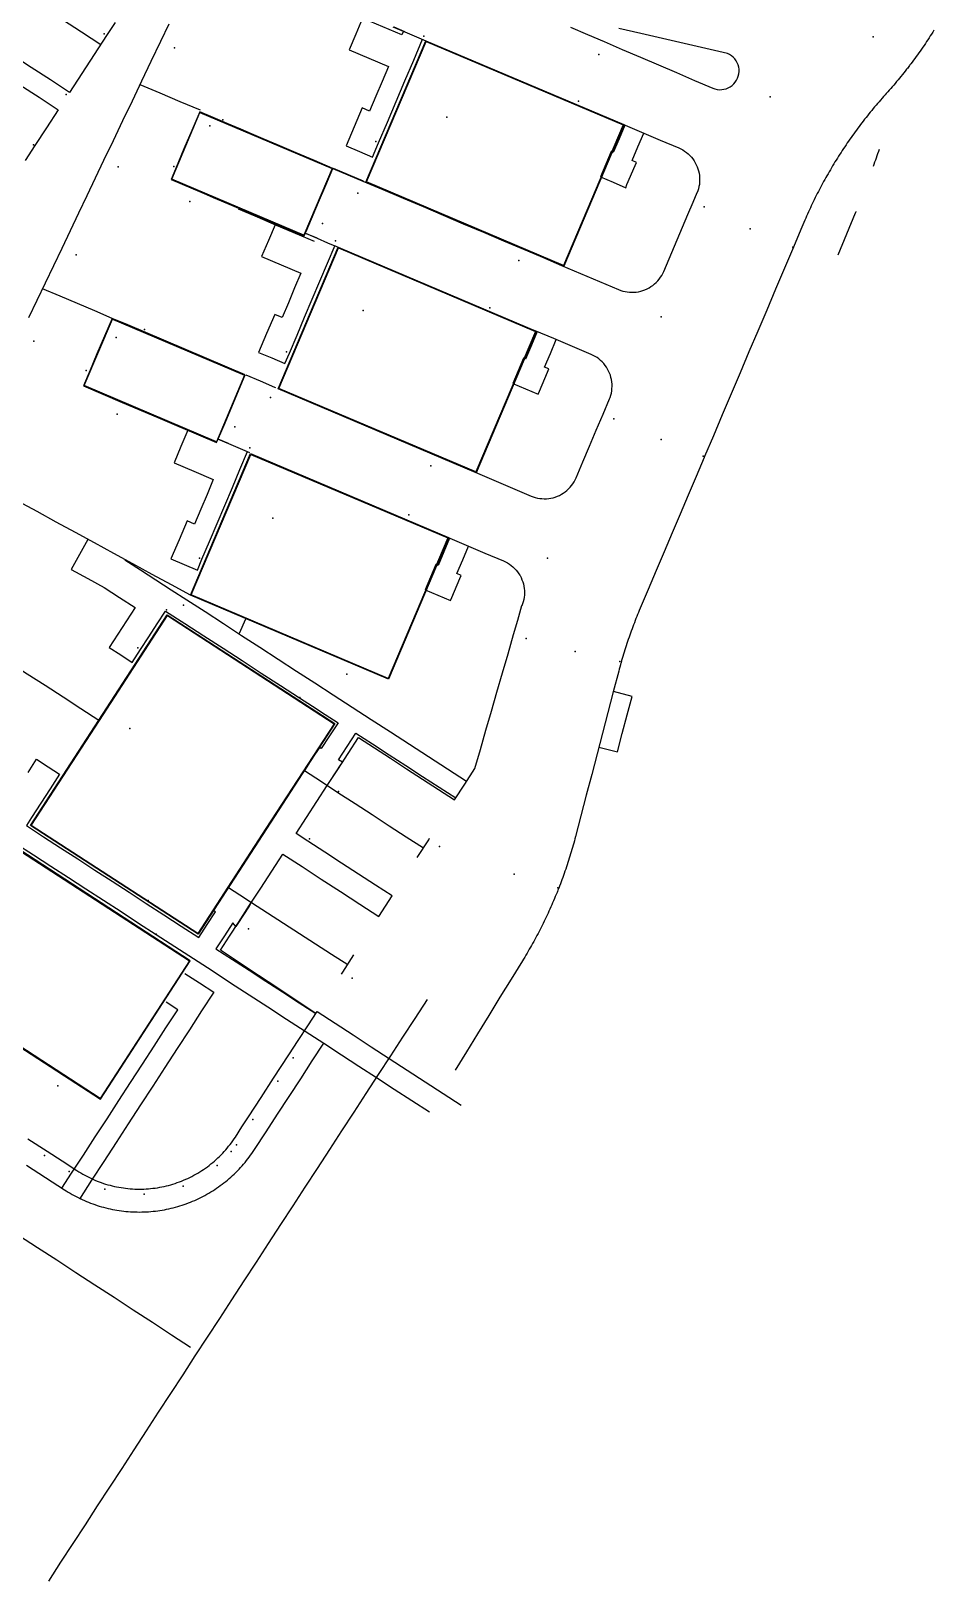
# Model space of a CAD drawing. Extents: x 0 to 368707, y -1 to 358204.
# Drawn here: x 368388.7 to 368428.1, y 357656.1 to 357723.8 of the extents above; entities that cross this region are included whole.
import ezdxf

# ---------------------------------------------------------------- set-up
doc = ezdxf.new("R2010")
doc.units = 0
doc.header["$MEASUREMENT"] = 0
for name, color, linetype in [('3D_LINES', 3, 'Continuous'), ('3D_Points', 1, 'Continuous'), ('PLOTS EXTERNAL LEVEL', 6, 'Continuous'), ('PLOTS FFL', 5, 'Continuous')]:
    doc.layers.add(name, color=color, linetype=linetype)

msp = doc.modelspace()

# ---------------------------------------------------------------- linework, layer by layer
at = {"layer": '3D_LINES'}
for points in [[(368387.55, 357725.962, 53.514), (368388.388, 357725.416, 53.561), (368389.226, 357724.87, 53.614), (368390.064, 357724.324, 53.621), (368390.902, 357723.779, 53.691), (368391.74, 357723.233, 53.735)], [(368404.955, 357723.812, 54.18), (368404.886, 357723.648, 54.186), (368404.057, 357724, 54.114), (368403.229, 357724.351, 54.048), (368402.4, 357724.703, 54.043), (368401.572, 357725.054, 54.053)], [(368392.365, 357724.193, 53.977), (368391.995, 357723.626, 53.956), (368391.455, 357722.797, 53.745), (368390.915, 357721.967, 53.706), (368390.375, 357721.138, 53.65), (368389.537, 357721.684, 53.652), (368388.699, 357722.23, 53.59), (368387.861, 357722.775, 53.584)], [(368403.171, 357724.376, 54.046), (368402.878, 357723.685, 54.168), (368402.585, 357722.995, 54.17), (368403.442, 357722.631, 54.194), (368404.3, 357722.267, 54.191), (368404.025, 357721.62, 54.286), (368403.751, 357720.973, 54.306), (368403.476, 357720.325, 54.309), (368403.154, 357720.462, 54.304), (368402.803, 357719.634, 54.304), (368402.451, 357718.805, 54.344), (368403.027, 357718.561, 54.323), (368403.602, 357718.317, 54.315), (368403.866, 357718.94, 54.307), (368404.25, 357719.844, 54.23), (368404.633, 357720.748, 54.226), (368405.017, 357721.652, 54.19), (368405.4, 357722.556, 54.183), (368405.784, 357723.46, 54.198)], [(368388.603, 357711.309, 54.397), (368388.965, 357712.069, 54.402), (368389.328, 357712.828, 54.4), (368389.69, 357713.588, 54.403), (368390.052, 357714.348, 54.224), (368390.418, 357715.114, 54.399), (368390.783, 357715.881, 54.373), (368391.149, 357716.647, 54.38), (368391.514, 357717.414, 54.214), (368391.879, 357718.18, 54.122), (368392.292, 357719.046, 54.088), (368392.705, 357719.912, 54.098), (368393.118, 357720.777, 54.079), (368393.531, 357721.643, 54.047), (368393.944, 357722.509, 54.07), (368394.356, 357723.375, 54.077), (368394.72, 357724.136, 54.191)], [(368404.495, 357724.007, 54.158), (368405.006, 357723.79, 54.181), (368404.546, 357723.985, 54.157)], [(368405.006, 357723.79, 54.18), (368405.926, 357723.4, 54.196)], [(368428.113, 357723.857, 54.263), (368428.06, 357723.773, 54.263), (368428.007, 357723.689, 54.263), (368427.953, 357723.606, 54.265), (368427.899, 357723.523, 54.264), (368427.845, 357723.44, 54.271), (368427.79, 357723.357, 54.271), (368427.735, 357723.275, 54.272), (368427.679, 357723.193, 54.272), (368427.623, 357723.111, 54.273), (368427.567, 357723.03, 54.273), (368427.51, 357722.948, 54.273), (368427.452, 357722.868, 54.273), (368427.395, 357722.787, 54.276), (368427.337, 357722.707, 54.28), (368427.278, 357722.626, 54.28), (368427.219, 357722.547, 54.29), (368427.16, 357722.467, 54.29), (368427.1, 357722.388, 54.295), (368427.065, 357722.341, 54.295), (368427.04, 357722.309, 54.295), (368426.98, 357722.23, 54.295), (368426.919, 357722.152, 54.295), (368426.858, 357722.074, 54.294), (368426.796, 357721.996, 54.29), (368426.734, 357721.919, 54.287), (368426.672, 357721.842, 54.287), (368426.609, 357721.765, 54.287), (368426.546, 357721.689, 54.285), (368426.482, 357721.613, 54.279), (368426.419, 357721.537, 54.278), (368426.354, 357721.461, 54.268), (368426.29, 357721.386, 54.267), (368426.225, 357721.311, 54.265), (368426.159, 357721.237, 54.265), (368426.094, 357721.162, 54.262), (368426.027, 357721.089, 54.26), (368425.975, 357721.03, 54.262), (368425.909, 357720.957, 54.262), (368425.844, 357720.883, 54.262), (368425.778, 357720.808, 54.264), (368425.714, 357720.734, 54.261), (368425.649, 357720.659, 54.259), (368425.585, 357720.583, 54.259), (368425.521, 357720.508, 54.258), (368425.458, 357720.432, 54.257), (368425.395, 357720.356, 54.259), (368425.333, 357720.279, 54.261), (368425.27, 357720.202, 54.26), (368425.209, 357720.125, 54.275), (368425.147, 357720.048, 54.275), (368425.086, 357719.97, 54.274), (368425.025, 357719.892, 54.275), (368424.965, 357719.814, 54.274), (368424.905, 357719.735, 54.264), (368424.846, 357719.656, 54.264), (368424.787, 357719.577, 54.266), (368424.728, 357719.497, 54.25), (368424.67, 357719.417, 54.265), (368424.612, 357719.337, 54.266), (368424.554, 357719.257, 54.265), (368424.497, 357719.176, 54.264), (368424.44, 357719.095, 54.392), (368424.384, 357719.014, 54.392), (368424.328, 357718.933, 54.391), (368424.273, 357718.851, 54.392), (368424.217, 357718.769, 54.392), (368424.163, 357718.686, 54.395), (368424.108, 357718.604, 54.395), (368424.054, 357718.521, 54.448), (368424.001, 357718.438, 54.454), (368423.948, 357718.354, 54.457), (368423.895, 357718.271, 54.46), (368423.843, 357718.187, 54.458), (368423.791, 357718.103, 54.46), (368423.74, 357718.018, 54.454), (368423.689, 357717.934, 54.439), (368423.638, 357717.849, 54.439), (368423.588, 357717.763, 54.442), (368423.538, 357717.678, 54.447), (368423.489, 357717.592, 54.447), (368423.44, 357717.506, 54.446), (368423.392, 357717.42, 54.446), (368423.344, 357717.334, 54.446), (368423.296, 357717.247, 54.446), (368423.249, 357717.16, 54.446), (368423.202, 357717.073, 54.445), (368423.156, 357716.986, 54.444), (368423.11, 357716.898, 54.443), (368423.064, 357716.811, 54.44), (368423.019, 357716.723, 54.44), (368422.975, 357716.634, 54.439), (368422.931, 357716.546, 54.44), (368422.887, 357716.457, 54.435), (368422.844, 357716.368, 54.434), (368422.801, 357716.279, 54.431), (368422.758, 357716.19, 54.431), (368422.716, 357716.1, 54.432), (368422.675, 357716.011, 54.433), (368422.634, 357715.921, 54.434), (368422.593, 357715.831, 54.434), (368422.553, 357715.74, 54.443), (368422.513, 357715.65, 54.443), (368422.474, 357715.559, 54.447), (368422.435, 357715.468, 54.448), (368422.304, 357715.16, 54.446), (368421.975, 357714.383, 54.463), (368421.974, 357714.38, 54.463), (368421.586, 357713.466, 54.454), (368421.198, 357712.551, 54.434), (368420.81, 357711.637, 54.455), (368420.422, 357710.723, 54.491), (368420.035, 357709.809, 54.6), (368419.647, 357708.895, 54.572), (368419.259, 357707.98, 54.563), (368418.871, 357707.066, 54.558), (368418.483, 357706.152, 54.569), (368418.095, 357705.238, 54.572), (368418.078, 357705.196, 54.572), (368417.729, 357704.373, 54.548), (368417.38, 357703.551, 54.54), (368417.031, 357702.729, 54.543), (368416.682, 357701.906, 54.559), (368416.334, 357701.084, 54.555), (368415.985, 357700.262, 54.494), (368415.636, 357699.439, 54.484), (368415.287, 357698.617, 54.462), (368415.249, 357698.528, 54.46), (368415.212, 357698.438, 54.461), (368415.175, 357698.348, 54.459), (368415.139, 357698.259, 54.461), (368415.103, 357698.168, 54.463), (368415.068, 357698.078, 54.461), (368415.033, 357697.988, 54.463), (368414.998, 357697.897, 54.464), (368414.964, 357697.806, 54.464), (368414.93, 357697.715, 54.462), (368414.897, 357697.624, 54.462), (368414.864, 357697.533, 54.462), (368414.832, 357697.442, 54.459), (368414.8, 357697.35, 54.457), (368414.768, 357697.258, 54.457), (368414.737, 357697.166, 54.458), (368414.706, 357697.074, 54.456), (368414.676, 357696.982, 54.453), (368414.646, 357696.89, 54.455), (368414.617, 357696.797, 54.456), (368414.588, 357696.705, 54.459), (368414.56, 357696.612, 54.459), (368414.532, 357696.519, 54.456), (368414.505, 357696.426, 54.46), (368414.478, 357696.333, 54.461), (368414.451, 357696.239, 54.463), (368414.434, 357696.177, 54.463), (368414.425, 357696.146, 54.463), (368414.399, 357696.053, 54.459), (368414.374, 357695.959, 54.458), (368414.349, 357695.865, 54.459), (368414.113, 357694.963, 54.451), (368413.878, 357694.061, 54.454), (368413.642, 357693.159, 54.459), (368413.406, 357692.257, 54.463), (368413.17, 357691.356, 54.331), (368412.935, 357690.454, 54.2), (368412.699, 357689.552, 54.193), (368412.463, 357688.65, 54.189), (368412.438, 357688.554, 54.19), (368412.412, 357688.459, 54.189), (368412.386, 357688.364, 54.189), (368412.359, 357688.269, 54.19), (368412.332, 357688.174, 54.186), (368412.305, 357688.079, 54.186), (368412.277, 357687.984, 54.186), (368412.248, 357687.89, 54.187), (368412.219, 357687.795, 54.19), (368412.19, 357687.701, 54.19), (368412.16, 357687.607, 54.19), (368412.13, 357687.513, 54.206), (368412.099, 357687.419, 54.19), (368412.067, 357687.325, 54.19), (368412.036, 357687.232, 54.188), (368412.003, 357687.138, 54.183), (368411.971, 357687.045, 54.183), (368411.938, 357686.952, 54.182), (368411.904, 357686.859, 54.18), (368411.87, 357686.767, 54.18), (368411.836, 357686.674, 54.181), (368411.801, 357686.582, 54.177), (368411.765, 357686.489, 54.178), (368411.729, 357686.397, 54.178), (368411.693, 357686.306, 54.178), (368411.67, 357686.247, 54.177), (368411.656, 357686.214, 54.177), (368411.619, 357686.122, 54.179), (368411.581, 357686.031, 54.179), (368411.543, 357685.94, 54.179), (368411.505, 357685.849, 54.178), (368411.465, 357685.758, 54.18), (368411.426, 357685.668, 54.18), (368411.386, 357685.578, 54.18), (368411.346, 357685.487, 54.18), (368411.305, 357685.397, 54.18), (368411.264, 357685.308, 54.18), (368411.222, 357685.218, 54.18), (368411.18, 357685.129, 54.18), (368411.137, 357685.04, 54.18), (368411.094, 357684.951, 54.18), (368411.051, 357684.862, 54.18), (368411.007, 357684.774, 54.178), (368410.962, 357684.685, 54.178), (368410.918, 357684.597, 54.178), (368410.872, 357684.51, 54.179), (368410.827, 357684.422, 54.181), (368410.781, 357684.335, 54.182), (368410.734, 357684.248, 54.182), (368410.687, 357684.161, 54.182), (368410.64, 357684.074, 54.184), (368410.592, 357683.988, 54.184), (368410.544, 357683.901, 54.185), (368410.495, 357683.815, 54.185), (368410.446, 357683.73, 54.185), (368410.397, 357683.644, 54.185), (368410.347, 357683.559, 54.185), (368410.297, 357683.474, 54.185), (368410.246, 357683.389, 54.185), (368410.195, 357683.305, 54.186), (368410.143, 357683.221, 54.186), (368409.654, 357682.427, 54.189), (368409.165, 357681.632, 54.189), (368408.676, 357680.838, 54.189), (368408.187, 357680.044, 54.189), (368407.698, 357679.25, 54.189), (368407.209, 357678.456, 54.189)], [(368412.245, 357723.988, 54.165), (368412.981, 357723.672, 54.147), (368413.717, 357723.357, 54.14), (368414.507, 357723.019, 54.133), (368415.296, 357722.68, 54.117), (368416.086, 357722.342, 54.125), (368416.875, 357722.004, 54.144), (368417.665, 357721.666, 54.414), (368418.454, 357721.327, 54.424), (368418.548, 357721.294, 54.418), (368418.645, 357721.272, 54.418), (368418.744, 357721.261, 54.481), (368418.844, 357721.263, 54.496), (368418.942, 357721.277, 54.5), (368419.038, 357721.303, 54.499), (368419.131, 357721.34, 54.5), (368419.218, 357721.387, 54.504), (368419.299, 357721.445, 54.501), (368419.372, 357721.513, 54.5), (368419.437, 357721.588, 54.491), (368419.492, 357721.671, 54.491), (368419.495, 357721.678, 54.491), (368419.536, 357721.76, 54.49), (368419.57, 357721.854, 54.49), (368419.592, 357721.951, 54.488), (368419.602, 357722.05, 54.47), (368419.601, 357722.15, 54.483), (368419.587, 357722.248, 54.483), (368419.561, 357722.344, 54.482), (368419.524, 357722.437, 54.482), (368419.476, 357722.524, 54.481), (368419.418, 357722.605, 54.48), (368419.351, 357722.678, 54.48), (368419.275, 357722.743, 54.479), (368419.192, 357722.798, 54.419), (368419.103, 357722.843, 54.42), (368418.155, 357723.061, 54.411), (368417.206, 357723.28, 54.109), (368416.258, 357723.499, 54.105), (368415.309, 357723.718, 54.116), (368414.361, 357723.936, 54.118)], [(368396.086, 357720.361, 54.193), (368395.208, 357720.734, 54.187), (368394.33, 357721.106, 54.099), (368393.452, 357721.478, 54.035)], [(368388.208, 357721.475, 53.61), (368389.046, 357720.93, 53.637), (368389.884, 357720.384, 53.708), (368389.374, 357719.601, 53.741), (368388.864, 357718.818, 53.685), (368388.437, 357718.162, 53.696)], [(368401.873, 357717.825, 54.267), (368401.067, 357718.167, 54.338), (368400.262, 357718.508, 54.343), (368399.457, 357718.85, 54.21), (368398.652, 357719.191, 54.187), (368397.847, 357719.533, 54.182), (368397.041, 357719.875, 54.189), (368396.549, 357720.083, 54.21), (368396.057, 357720.292, 54.193), (368395.713, 357719.482, 54.324), (368395.369, 357718.671, 54.34), (368395.025, 357717.861, 54.357), (368394.805, 357717.342, 54.498), (368395.33, 357717.119, 54.503), (368395.855, 357716.896, 54.502), (368396.649, 357716.559, 54.506), (368397.444, 357716.222, 54.513), (368398.238, 357715.885, 54.523), (368399.032, 357715.549, 54.521), (368399.827, 357715.212, 54.533), (368400.621, 357714.875, 54.502)], [(368414.617, 357719.713, 54.136), (368414.363, 357719.114, 54.254), (368414.109, 357718.516, 54.251), (368414.017, 357718.555, 54.252), (368413.782, 357718.002, 54.43), (368413.548, 357717.45, 54.431), (368414.1, 357717.216, 54.462), (368414.653, 357716.981, 54.532), (368414.711, 357717.119, 54.527), (368415.063, 357717.948, 54.47), (368415.121, 357718.086, 54.473), (368414.937, 357718.164, 54.464), (368415.191, 357718.763, 54.476), (368415.445, 357719.362, 54.266)], [(368414.525, 357719.752, 54.132), (368415.34, 357719.407, 54.265), (368416.154, 357719.061, 54.476), (368416.969, 357718.715, 54.56), (368417.058, 357718.674, 54.559), (368417.144, 357718.627, 54.548), (368417.227, 357718.574, 54.552), (368417.307, 357718.517, 54.555), (368417.382, 357718.454, 54.556), (368417.453, 357718.386, 54.556), (368417.52, 357718.314, 54.561), (368417.581, 357718.237, 54.561), (368417.638, 357718.157, 54.561), (368417.689, 357718.073, 54.561), (368417.734, 357717.986, 54.559), (368417.774, 357717.897, 54.559), (368417.808, 357717.804, 54.559), (368417.836, 357717.71, 54.559), (368417.857, 357717.615, 54.563), (368417.872, 357717.518, 54.563), (368417.881, 357717.42, 54.562), (368417.883, 357717.322, 54.563), (368417.879, 357717.224, 54.564), (368417.869, 357717.126, 54.565), (368417.852, 357717.029, 54.565), (368417.829, 357716.934, 54.564), (368417.8, 357716.84, 54.569), (368417.764, 357716.749, 54.572)], [(368425.468, 357717.92, 54.263), (368425.502, 357718.013, 54.262), (368425.535, 357718.105, 54.262), (368425.568, 357718.198, 54.266), (368425.6, 357718.291, 54.268), (368425.633, 357718.384, 54.269), (368425.666, 357718.476, 54.269), (368425.698, 357718.569, 54.272), (368425.73, 357718.662, 54.272)], [(368400.701, 357715.063, 54.536), (368400.936, 357715.617, 54.516), (368401.248, 357716.353, 54.513), (368401.56, 357717.089, 54.341), (368401.873, 357717.825, 54.266), (368402.528, 357717.547, 54.352), (368403.183, 357717.269, 54.347), (368404.059, 357716.897, 54.315), (368404.936, 357716.526, 54.235), (368405.813, 357716.154, 54.23), (368406.689, 357715.782, 54.231), (368407.566, 357715.41, 54.332), (368408.442, 357715.038, 54.398), (368409.319, 357714.666, 54.41), (368410.196, 357714.294, 54.408), (368411.026, 357713.942, 54.398), (368411.856, 357713.59, 54.383), (368412.686, 357713.238, 54.588), (368413.517, 357712.886, 54.608), (368414.347, 357712.534, 54.618), (368414.439, 357712.498, 54.618), (368414.532, 357712.469, 54.622), (368414.628, 357712.446, 54.624), (368414.724, 357712.429, 54.629), (368414.822, 357712.418, 54.624), (368414.92, 357712.414, 54.632), (368415.018, 357712.417, 54.636), (368415.116, 357712.426, 54.637), (368415.213, 357712.441, 54.645), (368415.309, 357712.462, 54.645), (368415.403, 357712.49, 54.646), (368415.495, 357712.524, 54.646), (368415.585, 357712.564, 54.646), (368415.672, 357712.609, 54.645), (368415.755, 357712.66, 54.645), (368415.836, 357712.717, 54.646), (368415.912, 357712.778, 54.646), (368415.984, 357712.845, 54.645), (368416.052, 357712.916, 54.645), (368416.115, 357712.991, 54.646), (368416.173, 357713.07, 54.644), (368416.225, 357713.153, 54.636), (368416.272, 357713.24, 54.634), (368416.314, 357713.329, 54.632), (368416.665, 357714.157, 54.579), (368417.017, 357714.986, 54.547), (368417.368, 357715.815, 54.557), (368417.594, 357716.347, 54.576), (368417.775, 357716.774, 54.571)], [(368403.207, 357717.259, 54.349), (368402.555, 357717.536, 54.352), (368401.903, 357717.812, 54.265)], [(368401.062, 357714.633, 54.522), (368400.233, 357714.985, 54.543), (368399.405, 357715.336, 54.523), (368398.576, 357715.688, 54.511), (368397.748, 357716.039, 54.515)], [(368424.705, 357715.942, 54.442), (368424.697, 357715.923, 54.441), (368424.69, 357715.904, 54.441), (368424.682, 357715.885, 54.441), (368424.674, 357715.866, 54.441), (368424.297, 357714.952, 54.441), (368423.92, 357714.038, 54.442)], [(368399.347, 357715.361, 54.518), (368399.054, 357714.67, 54.528), (368398.761, 357713.98, 54.514), (368399.618, 357713.616, 54.529), (368400.476, 357713.252, 54.465), (368400.201, 357712.605, 54.462), (368399.927, 357711.958, 54.471), (368399.652, 357711.31, 54.514), (368399.33, 357711.447, 54.508), (368398.979, 357710.619, 54.524), (368398.627, 357709.79, 54.52), (368399.202, 357709.546, 54.517), (368399.778, 357709.302, 54.5), (368399.972, 357709.76, 54.507), (368400.305, 357710.545, 54.507), (368400.638, 357711.33, 54.483), (368400.971, 357712.115, 54.469), (368401.304, 357712.9, 54.453), (368401.637, 357713.685, 54.449), (368401.97, 357714.471, 54.438)], [(368400.671, 357714.992, 54.534), (368401.182, 357714.775, 54.516), (368400.721, 357714.97, 54.527)], [(368401.182, 357714.775, 54.515), (368401.642, 357714.58, 54.44), (368402.102, 357714.385, 54.431)], [(368392.233, 357711.277, 54.497), (368391.475, 357711.599, 54.389), (368390.717, 357711.92, 54.401), (368389.959, 357712.242, 54.399), (368389.201, 357712.563, 54.399)], [(368398.048, 357708.81, 54.505), (368397.159, 357709.187, 54.502), (368396.27, 357709.565, 54.527), (368395.381, 357709.942, 54.513), (368394.492, 357710.319, 54.505), (368393.603, 357710.696, 54.493), (368392.918, 357710.987, 54.501), (368392.233, 357711.277, 54.497), (368391.902, 357710.499, 54.395), (368391.572, 357709.721, 54.495), (368391.242, 357708.943, 54.495), (368390.981, 357708.327, 54.497), (368391.83, 357707.967, 54.482), (368392.679, 357707.606, 54.504), (368393.503, 357707.257, 54.51), (368394.326, 357706.908, 54.524), (368395.15, 357706.558, 54.528), (368395.973, 357706.209, 54.544), (368396.797, 357705.86, 54.545)], [(368408.078, 357704.556, 54.488), (368408.893, 357704.21, 54.537), (368409.708, 357703.864, 54.579), (368410.523, 357703.519, 54.586), (368410.614, 357703.483, 54.585), (368410.708, 357703.454, 54.587), (368410.803, 357703.431, 54.587), (368410.9, 357703.414, 54.586), (368410.998, 357703.404, 54.582), (368411.096, 357703.4, 54.584), (368411.194, 357703.402, 54.589), (368411.292, 357703.411, 54.589), (368411.389, 357703.426, 54.589), (368411.485, 357703.447, 54.587), (368411.579, 357703.475, 54.592), (368411.671, 357703.509, 54.595), (368411.761, 357703.549, 54.596), (368411.848, 357703.594, 54.596), (368411.931, 357703.645, 54.595), (368412.012, 357703.702, 54.595), (368412.088, 357703.763, 54.595), (368412.16, 357703.83, 54.596), (368412.228, 357703.901, 54.595), (368412.291, 357703.976, 54.596), (368412.349, 357704.056, 54.613), (368412.401, 357704.138, 54.613), (368412.448, 357704.225, 54.614), (368412.489, 357704.314, 54.615), (368412.784, 357705.007, 54.616), (368413.078, 357705.701, 54.607), (368413.372, 357706.395, 54.641), (368413.667, 357707.089, 54.656), (368413.951, 357707.759, 54.646), (368413.976, 357707.825, 54.645), (368414.005, 357707.919, 54.644), (368414.028, 357708.014, 54.644), (368414.045, 357708.111, 54.644), (368414.055, 357708.209, 54.64), (368414.059, 357708.307, 54.639), (368414.057, 357708.405, 54.638), (368414.048, 357708.503, 54.637), (368414.033, 357708.6, 54.636), (368414.011, 357708.695, 54.636), (368413.984, 357708.79, 54.634), (368413.95, 357708.882, 54.631), (368413.91, 357708.971, 54.632), (368413.865, 357709.058, 54.632), (368413.814, 357709.142, 54.632), (368413.757, 357709.222, 54.632), (368413.695, 357709.299, 54.631), (368413.629, 357709.371, 54.622), (368413.558, 357709.439, 54.621), (368413.483, 357709.502, 54.622), (368413.403, 357709.56, 54.622), (368413.32, 357709.612, 54.618), (368413.234, 357709.659, 54.618), (368413.145, 357709.7, 54.622), (368412.33, 357710.046, 54.624), (368411.515, 357710.392, 54.614), (368410.701, 357710.737, 54.474)], [(368410.793, 357710.698, 54.478), (368410.539, 357710.099, 54.565), (368410.285, 357709.501, 54.576), (368410.193, 357709.54, 54.561), (368409.958, 357708.987, 54.582), (368409.724, 357708.435, 54.55), (368410.276, 357708.201, 54.61), (368410.829, 357707.966, 54.614), (368410.887, 357708.104, 54.615), (368411.239, 357708.933, 54.625), (368411.297, 357709.071, 54.625), (368411.113, 357709.149, 54.62), (368411.367, 357709.748, 54.617), (368411.621, 357710.347, 54.623)], [(368396.877, 357706.048, 54.548), (368397.162, 357706.72, 54.547), (368397.457, 357707.417, 54.544), (368397.753, 357708.113, 54.519), (368398.048, 357708.81, 54.504)], [(368399.383, 357708.244, 54.509), (368399.336, 357708.264, 54.509), (368398.708, 357708.531, 54.525), (368398.079, 357708.797, 54.507)], [(368395.542, 357706.392, 54.531), (368395.239, 357705.679, 54.543), (368394.937, 357704.965, 54.536), (368395.794, 357704.601, 54.545), (368396.652, 357704.237, 54.488), (368396.377, 357703.59, 54.461), (368396.103, 357702.943, 54.435), (368395.828, 357702.295, 54.449), (368395.506, 357702.432, 54.458), (368395.154, 357701.604, 54.451), (368394.803, 357700.775, 54.453), (368395.378, 357700.531, 54.45), (368395.954, 357700.287, 54.448), (368396.153, 357700.756, 54.435), (368396.485, 357701.54, 54.444), (368396.817, 357702.323, 54.427), (368397.15, 357703.106, 54.448), (368397.482, 357703.889, 54.477), (368397.814, 357704.672, 54.472), (368398.146, 357705.456, 54.458)], [(368397.318, 357705.807, 54.544), (368396.857, 357706.002, 54.548), (368397.318, 357705.807, 54.544)], [(368397.318, 357705.807, 54.544), (368398.238, 357705.417, 54.453)], [(368395.656, 357699.188, 54.421), (368394.819, 357699.644, 54.444), (368393.982, 357700.1, 54.407), (368393.145, 357700.557, 54.423), (368392.308, 357701.013, 54.43), (368391.471, 357701.469, 54.435), (368390.634, 357701.925, 54.448), (368389.798, 357702.381, 54.5), (368388.961, 357702.838, 54.481), (368388.124, 357703.294, 54.492), (368387.287, 357703.75, 54.496), (368386.547, 357704.153, 54.494), (368385.807, 357704.557, 54.513), (368385.067, 357704.96, 54.406)], [(368391.168, 357701.628, 54.432), (368390.808, 357700.97, 54.425), (368390.449, 357700.311, 54.408), (368391.167, 357699.919, 54.413), (368391.886, 357699.526, 54.403), (368392.562, 357699.088, 54.385), (368393.237, 357698.649, 54.36), (368392.861, 357698.069, 54.355), (368392.485, 357697.49, 54.36), (368392.109, 357696.91, 54.356), (368392.612, 357696.584, 54.354), (368393.116, 357696.257, 54.355), (368393.477, 357696.813, 54.358), (368393.841, 357697.375, 54.361), (368394.206, 357697.937, 54.359), (368394.571, 357698.499, 54.353), (368395.406, 357697.957, 54.43), (368396.24, 357697.415, 54.422), (368397.075, 357696.873, 54.448), (368397.91, 357696.332, 54.414), (368398.745, 357695.79, 54.345), (368399.58, 357695.248, 54.349), (368400.414, 357694.706, 54.337), (368400.975, 357694.342, 54.354), (368401.535, 357693.979, 54.36), (368402.095, 357693.615, 54.385), (368401.73, 357693.053, 54.403), (368401.365, 357692.491, 54.439), (368401.281, 357692.546, 54.423), (368400.955, 357692.042, 54.46), (368400.628, 357691.539, 54.464), (368401.131, 357691.213, 54.468), (368401.635, 357690.886, 54.502), (368402.094, 357690.576, 54.508), (368402.84, 357690.091, 54.506), (368403.586, 357689.607, 54.508), (368404.332, 357689.123, 54.301), (368405.077, 357688.639, 54.294), (368405.823, 357688.155, 54.242)], [(368406.969, 357701.683, 54.468), (368406.715, 357701.084, 54.473), (368406.461, 357700.486, 54.52), (368406.368, 357700.525, 54.518), (368406.134, 357699.972, 54.512), (368405.9, 357699.42, 54.49), (368406.452, 357699.186, 54.574), (368407.005, 357698.951, 54.578), (368407.063, 357699.089, 54.579), (368407.415, 357699.918, 54.58), (368407.473, 357700.056, 54.598), (368407.289, 357700.134, 54.593), (368407.543, 357700.733, 54.592), (368407.797, 357701.332, 54.587)], [(368406.877, 357701.722, 54.454), (368407.691, 357701.377, 54.586), (368408.506, 357701.031, 54.591), (368409.321, 357700.685, 54.587), (368409.41, 357700.644, 54.594), (368409.496, 357700.597, 54.594), (368409.579, 357700.545, 54.595), (368409.658, 357700.487, 54.593), (368409.734, 357700.424, 54.593), (368409.805, 357700.356, 54.602), (368409.871, 357700.284, 54.602), (368409.933, 357700.208, 54.602), (368409.989, 357700.127, 54.602), (368410.026, 357700.067, 54.603), (368410.041, 357700.043, 54.603), (368410.086, 357699.957, 54.603), (368410.126, 357699.867, 54.603), (368410.16, 357699.775, 54.604), (368410.187, 357699.68, 54.604), (368410.209, 357699.585, 54.603), (368410.224, 357699.488, 54.606), (368410.233, 357699.39, 54.606), (368410.235, 357699.292, 54.607), (368410.231, 357699.194, 54.589), (368410.221, 357699.096, 54.592), (368410.204, 357698.999, 54.592), (368410.181, 357698.904, 54.593), (368410.151, 357698.81, 54.596), (368410.116, 357698.719, 54.599)], [(368407.701, 357691.049, 54.232), (368406.871, 357691.588, 54.292), (368406.04, 357692.127, 54.3), (368405.21, 357692.666, 54.461), (368404.38, 357693.205, 54.443), (368403.549, 357693.744, 54.478), (368402.719, 357694.283, 54.4), (368401.888, 357694.822, 54.412), (368401.088, 357695.342, 54.366), (368400.288, 357695.861, 54.381), (368399.488, 357696.38, 54.384), (368398.688, 357696.899, 54.426), (368397.888, 357697.418, 54.448), (368397.089, 357697.938, 54.44), (368396.289, 357698.457, 54.442), (368395.489, 357698.976, 54.419), (368394.815, 357699.413, 54.444), (368394.142, 357699.85, 54.41), (368393.469, 357700.287, 54.409), (368392.796, 357700.724, 54.434)], [(368381.868, 357700.086, 54.456), (368382.556, 357699.639, 54.455), (368383.243, 357699.193, 54.47), (368383.931, 357698.747, 54.473), (368384.619, 357698.3, 54.433), (368385.401, 357697.793, 54.436), (368386.183, 357697.285, 54.431), (368386.964, 357696.778, 54.404), (368387.746, 357696.27, 54.406), (368388.528, 357695.763, 54.406), (368389.31, 357695.255, 54.402), (368390.092, 357694.748, 54.407), (368390.874, 357694.24, 54.422), (368391.656, 357693.733, 54.426)], [(368398.292, 357685.736, 54.498), (368398.21, 357685.61, 54.498), (368397.72, 357684.855, 54.502), (368397.638, 357684.729, 54.501), (368397.498, 357684.88, 54.499), (368397.133, 357684.318, 54.489), (368396.768, 357683.756, 54.499), (368397.495, 357683.284, 54.497), (368398.221, 357682.813, 54.511), (368398.948, 357682.341, 54.508), (368399.674, 357681.87, 54.489), (368400.401, 357681.398, 54.455), (368401.127, 357680.927, 54.447), (368400.294, 357681.479, 54.46), (368399.462, 357682.032, 54.507), (368398.629, 357682.584, 54.511), (368397.796, 357683.137, 54.497), (368396.963, 357683.689, 54.5), (368397.358, 357684.297, 54.493), (368397.752, 357684.905, 54.502), (368398.236, 357685.649, 54.498), (368398.719, 357686.394, 54.495), (368399.202, 357687.138, 54.5), (368399.685, 357687.883, 54.502), (368400.524, 357687.339, 54.506), (368401.363, 357686.794, 54.507), (368402.202, 357686.25, 54.492), (368403.041, 357685.705, 54.454), (368403.879, 357685.161, 54.427), (368404.171, 357685.61, 54.429), (368404.462, 357686.058, 54.302), (368403.725, 357686.536, 54.305), (368402.989, 357687.015, 54.48), (368402.252, 357687.493, 54.509), (368401.515, 357687.971, 54.517), (368400.779, 357688.449, 54.517), (368400.268, 357688.781, 54.503), (368400.722, 357689.48, 54.51), (368401.175, 357690.179, 54.498), (368401.629, 357690.877, 54.502), (368402.083, 357691.576, 54.496), (368402.536, 357692.275, 54.49), (368402.99, 357692.974, 54.492), (368403.689, 357692.521, 54.495), (368404.388, 357692.067, 54.438), (368405.087, 357691.613, 54.443), (368405.786, 357691.16, 54.299), (368406.485, 357690.706, 54.285), (368407.184, 357690.252, 54.226), (368407.627, 357690.935, 54.232), (368408.07, 357691.618, 54.241), (368408.312, 357692.453, 54.301), (368408.553, 357693.289, 54.564), (368408.794, 357694.124, 54.581), (368409.035, 357694.959, 54.585), (368409.276, 357695.795, 54.577), (368409.517, 357696.63, 54.561), (368409.758, 357697.466, 54.57), (368409.942, 357698.105, 54.576), (368410.127, 357698.744, 54.599)], [(368397.801, 357697.535, 54.449), (368398.069, 357698.164, 54.452)], [(368413.486, 357692.561, 54.46), (368414.294, 357692.348, 54.456), (368414.507, 357693.154, 54.453), (368414.719, 357693.961, 54.453), (368414.932, 357694.767, 54.453), (368414.118, 357694.982, 54.451)], [(368402.288, 357691.892, 54.496), (368402.12, 357692.001, 54.492), (368402.498, 357692.584, 54.471), (368402.877, 357693.167, 54.473), (368403.604, 357692.695, 54.494), (368404.331, 357692.224, 54.437), (368405.058, 357691.752, 54.437), (368405.785, 357691.28, 54.299), (368406.512, 357690.808, 54.286), (368407.239, 357690.336, 54.226)], [(368388.562, 357691.445, 54.363), (368388.938, 357692.025, 54.401), (368389.441, 357691.698, 54.371), (368389.944, 357691.371, 54.374), (368389.534, 357690.74, 54.358), (368389.124, 357690.108, 54.357), (368388.715, 357689.477, 54.353), (368388.489, 357689.13, 54.356), (368389.237, 357688.644, 54.389), (368389.985, 357688.159, 54.394), (368390.733, 357687.673, 54.43), (368391.481, 357687.188, 54.429), (368392.229, 357686.702, 54.391), (368392.977, 357686.217, 54.386), (368393.725, 357685.731, 54.372), (368394.488, 357685.236, 54.406), (368395.25, 357684.741, 54.407), (368396.013, 357684.246, 54.434), (368396.378, 357684.808, 54.44), (368396.743, 357685.37, 54.494), (368396.659, 357685.424, 54.492), (368396.986, 357685.928, 54.467), (368397.312, 357686.431, 54.466), (368397.816, 357686.104, 54.475), (368398.319, 357685.778, 54.498), (368399.019, 357685.325, 54.496), (368399.719, 357684.873, 54.503), (368400.419, 357684.421, 54.512), (368401.118, 357683.968, 54.489), (368401.818, 357683.516, 54.473), (368402.518, 357683.064, 54.472)], [(368401.743, 357691.054, 54.498), (368402.233, 357691.809, 54.496), (368402.315, 357691.934, 54.497)], [(368385.735, 357689.845, 54.399), (368386.5, 357689.348, 54.398), (368387.265, 357688.851, 54.394), (368388.031, 357688.354, 54.376), (368388.796, 357687.857, 54.377), (368389.562, 357687.36, 54.386), (368390.327, 357686.864, 54.43), (368391.093, 357686.367, 54.428), (368391.858, 357685.87, 54.393), (368392.624, 357685.373, 54.374), (368393.389, 357684.876, 54.392), (368394.155, 357684.379, 54.393), (368394.968, 357683.851, 54.401), (368395.781, 357683.324, 54.395), (368396.595, 357682.796, 54.46), (368397.408, 357682.268, 54.455), (368398.221, 357681.74, 54.472), (368399.035, 357681.212, 54.471), (368399.848, 357680.684, 54.463), (368400.662, 357680.156, 54.443), (368401.475, 357679.628, 54.442)], [(368405.551, 357687.736, 54.244), (368406.054, 357688.511, 54.24), (368406.095, 357688.575, 54.241)], [(368402.246, 357682.644, 54.47), (368402.304, 357682.734, 54.47), (368402.791, 357683.483, 54.472)], [(368395.413, 357682.675, 54.393), (368396.042, 357682.266, 54.458), (368396.671, 357681.858, 54.458), (368396.138, 357681.037, 54.457), (368395.605, 357680.216, 54.444), (368395.072, 357679.394, 54.49), (368394.539, 357678.573, 54.563), (368394.006, 357677.752, 54.563), (368393.473, 357676.931, 54.582), (368392.939, 357676.109, 54.587), (368392.406, 357675.288, 54.586), (368391.873, 357674.467, 54.59), (368391.34, 357673.646, 54.603), (368390.807, 357672.824, 54.596)], [(368388.561, 357675.457, 54.633), (368389.399, 357674.912, 54.623), (368390.047, 357674.49, 54.615), (368390.694, 357674.068, 54.609), (368390.778, 357674.015, 54.608), (368390.863, 357673.963, 54.605), (368390.949, 357673.913, 54.605), (368391.036, 357673.865, 54.605), (368391.124, 357673.818, 54.604), (368391.212, 357673.773, 54.603), (368391.302, 357673.73, 54.603), (368391.392, 357673.689, 54.599), (368391.484, 357673.65, 54.6), (368391.576, 357673.612, 54.598), (368391.668, 357673.576, 54.598), (368391.762, 357673.542, 54.6), (368391.856, 357673.51, 54.599), (368391.951, 357673.48, 54.587), (368392.046, 357673.451, 54.587), (368392.142, 357673.425, 54.586), (368392.238, 357673.401, 54.576), (368392.335, 357673.378, 54.576), (368392.432, 357673.357, 54.58), (368392.53, 357673.339, 54.582), (368392.628, 357673.322, 54.576), (368392.726, 357673.307, 54.576), (368392.825, 357673.294, 54.572), (368392.924, 357673.283, 54.573), (368393.023, 357673.274, 54.573), (368393.122, 357673.267, 54.573), (368393.221, 357673.262, 54.573), (368393.32, 357673.259, 54.574), (368393.42, 357673.258, 54.572), (368393.519, 357673.259, 54.571), (368393.619, 357673.262, 54.572), (368393.718, 357673.267, 54.566), (368393.817, 357673.274, 54.566), (368393.916, 357673.283, 54.566), (368394.015, 357673.293, 54.566), (368394.114, 357673.306, 54.563), (368394.212, 357673.321, 54.562), (368394.31, 357673.337, 54.562), (368394.407, 357673.356, 54.562), (368394.505, 357673.377, 54.556), (368394.602, 357673.399, 54.556), (368394.698, 357673.423, 54.555), (368394.794, 357673.45, 54.555), (368394.889, 357673.478, 54.554), (368394.984, 357673.508, 54.554), (368395.078, 357673.54, 54.554), (368395.172, 357673.574, 54.552), (368395.264, 357673.61, 54.548), (368395.356, 357673.647, 54.543), (368395.448, 357673.686, 54.542), (368395.538, 357673.728, 54.542), (368395.628, 357673.771, 54.542), (368395.717, 357673.815, 54.542), (368395.805, 357673.862, 54.542), (368395.891, 357673.91, 54.525), (368395.977, 357673.96, 54.523), (368396.062, 357674.012, 54.521), (368396.146, 357674.065, 54.521), (368396.229, 357674.12, 54.519), (368396.311, 357674.177, 54.519), (368396.391, 357674.235, 54.519), (368396.471, 357674.295, 54.519), (368396.549, 357674.356, 54.518), (368396.626, 357674.419, 54.518), (368396.702, 357674.483, 54.516), (368396.776, 357674.549, 54.516), (368396.849, 357674.617, 54.516), (368396.921, 357674.686, 54.511), (368396.991, 357674.756, 54.513), (368397.06, 357674.827, 54.511), (368397.128, 357674.9, 54.511), (368397.194, 357674.975, 54.509), (368397.258, 357675.05, 54.507), (368397.321, 357675.127, 54.508), (368397.383, 357675.205, 54.504), (368397.443, 357675.285, 54.504), (368397.501, 357675.365, 54.502), (368397.558, 357675.447, 54.495), (368397.613, 357675.53, 54.495), (368397.902, 357675.974, 54.493), (368398.192, 357676.419, 54.493), (368398.737, 357677.257, 54.476), (368399.283, 357678.095, 54.478), (368399.616, 357678.605, 54.445), (368399.948, 357679.116, 54.44), (368400.36, 357679.748, 54.447), (368400.771, 357680.38, 54.443), (368401.183, 357681.012, 54.447), (368401.968, 357680.5, 54.441), (368402.754, 357679.988, 54.438), (368403.54, 357679.477, 54.425), (368404.325, 357678.965, 54.409), (368405.111, 357678.454, 54.417), (368405.896, 357677.942, 54.417), (368406.682, 357677.43, 54.417), (368407.468, 357676.919, 54.417)], [(368389.466, 357656.148, 54.507), (368389.999, 357656.967, 54.507), (368390.533, 357657.786, 54.507), (368391.066, 357658.605, 54.507), (368391.599, 357659.423, 54.507), (368392.132, 357660.242, 54.507), (368392.666, 357661.061, 54.507), (368393.199, 357661.88, 54.507), (368393.732, 357662.699, 54.507), (368394.265, 357663.518, 54.507), (368394.799, 357664.337, 54.507), (368395.332, 357665.155, 54.507), (368395.865, 357665.974, 54.507), (368396.398, 357666.793, 54.507), (368396.932, 357667.612, 54.507), (368397.465, 357668.431, 54.507), (368397.998, 357669.25, 54.507), (368398.531, 357670.068, 54.504), (368399.065, 357670.887, 54.499), (368399.598, 357671.706, 54.502), (368400.131, 357672.525, 54.498), (368400.664, 357673.344, 54.494), (368401.198, 357674.163, 54.499), (368401.731, 357674.982, 54.462), (368402.264, 357675.8, 54.463), (368402.797, 357676.619, 54.426), (368403.331, 357677.438, 54.42), (368403.864, 357678.257, 54.414), (368404.397, 357679.076, 54.41), (368404.93, 357679.895, 54.422), (368405.464, 357680.713, 54.396), (368405.997, 357681.532, 54.413)], [(368390.043, 357673.3, 54.603), (368390.467, 357673.953, 54.611), (368390.982, 357674.746, 54.605), (368391.496, 357675.539, 54.59), (368392.011, 357676.332, 54.589), (368392.526, 357677.125, 54.585), (368393.04, 357677.918, 54.582), (368393.555, 357678.711, 54.564), (368394.07, 357679.504, 54.55), (368394.585, 357680.297, 54.474), (368395.099, 357681.09, 54.446), (368394.596, 357681.416, 54.44)], [(368388.492, 357674.309, 54.635), (368389.32, 357673.77, 54.63), (368390.149, 357673.23, 54.603), (368390.232, 357673.177, 54.604), (368390.317, 357673.125, 54.604), (368390.402, 357673.074, 54.604), (368390.488, 357673.025, 54.606), (368390.575, 357672.977, 54.607), (368390.663, 357672.931, 54.605), (368390.751, 357672.886, 54.595), (368390.84, 357672.842, 54.597), (368390.93, 357672.8, 54.599), (368391.021, 357672.76, 54.599), (368391.112, 357672.721, 54.602), (368391.204, 357672.684, 54.601), (368391.296, 357672.648, 54.6), (368391.389, 357672.613, 54.599), (368391.483, 357672.58, 54.596), (368391.577, 357672.549, 54.594), (368391.672, 357672.519, 54.594), (368391.767, 357672.491, 54.591), (368391.863, 357672.465, 54.591), (368391.959, 357672.44, 54.591), (368392.055, 357672.416, 54.591), (368392.152, 357672.394, 54.592), (368392.249, 357672.374, 54.587), (368392.346, 357672.356, 54.586), (368392.444, 357672.339, 54.582), (368392.542, 357672.323, 54.58), (368392.64, 357672.309, 54.579), (368392.739, 357672.297, 54.568), (368392.837, 357672.287, 54.569), (368392.936, 357672.278, 54.569), (368393.035, 357672.271, 54.568), (368393.134, 357672.265, 54.568), (368393.233, 357672.261, 54.565), (368393.333, 357672.259, 54.564), (368393.432, 357672.258, 54.564), (368393.531, 357672.259, 54.564), (368393.63, 357672.262, 54.564), (368393.729, 357672.266, 54.56), (368393.828, 357672.272, 54.558), (368393.927, 357672.279, 54.554), (368394.026, 357672.289, 54.55), (368394.125, 357672.299, 54.547), (368394.223, 357672.312, 54.546), (368394.321, 357672.326, 54.547), (368394.419, 357672.341, 54.551), (368394.517, 357672.359, 54.551), (368394.614, 357672.378, 54.551), (368394.711, 357672.398, 54.544), (368394.808, 357672.42, 54.545), (368394.904, 357672.444, 54.543), (368395, 357672.469, 54.543), (368395.096, 357672.496, 54.538), (368395.191, 357672.525, 54.537), (368395.285, 357672.555, 54.517), (368395.379, 357672.586, 54.516), (368395.473, 357672.619, 54.516), (368395.566, 357672.654, 54.516), (368395.658, 357672.69, 54.511), (368395.75, 357672.728, 54.515), (368395.841, 357672.767, 54.514), (368395.932, 357672.808, 54.514), (368396.021, 357672.85, 54.514), (368396.11, 357672.894, 54.512), (368396.199, 357672.939, 54.511), (368396.286, 357672.986, 54.509), (368396.373, 357673.034, 54.513), (368396.459, 357673.083, 54.513), (368396.544, 357673.134, 54.513), (368396.629, 357673.186, 54.514), (368396.712, 357673.24, 54.514), (368396.795, 357673.295, 54.513), (368396.876, 357673.352, 54.511), (368396.957, 357673.409, 54.511), (368397.036, 357673.468, 54.511), (368397.115, 357673.529, 54.51), (368397.193, 357673.59, 54.51), (368397.269, 357673.653, 54.51), (368397.345, 357673.718, 54.51), (368397.42, 357673.783, 54.513), (368397.493, 357673.85, 54.513), (368397.565, 357673.918, 54.513), (368397.637, 357673.987, 54.513), (368397.707, 357674.057, 54.512), (368397.776, 357674.128, 54.512), (368397.843, 357674.201, 54.513), (368397.91, 357674.275, 54.511), (368397.975, 357674.349, 54.508), (368398.039, 357674.425, 54.508), (368398.102, 357674.502, 54.507), (368398.163, 357674.58, 54.507), (368398.223, 357674.659, 54.507), (368398.282, 357674.739, 54.507), (368398.34, 357674.819, 54.506), (368398.396, 357674.901, 54.503), (368398.451, 357674.984, 54.504), (368398.955, 357675.758, 54.498), (368399.459, 357676.532, 54.479), (368399.963, 357677.306, 54.479), (368400.467, 357678.08, 54.441), (368400.971, 357678.854, 54.437), (368401.475, 357679.628, 54.443), (368402.243, 357679.128, 54.44), (368403.011, 357678.628, 54.44), (368403.779, 357678.127, 54.41), (368404.548, 357677.627, 54.416), (368405.316, 357677.127, 54.416), (368406.084, 357676.627, 54.416)], [(368389.772, 357678.453, 54.559), (368390.152, 357678.206, 54.558), (368390.591, 357677.921, 54.558), (368391.03, 357677.636, 54.553)], [(368388.146, 357671.252, 54.597), (368388.981, 357670.709, 54.588), (368389.816, 357670.165, 54.447), (368390.651, 357669.621, 54.45), (368391.486, 357669.078, 54.444), (368392.321, 357668.534, 54.443), (368393.156, 357667.99, 54.443), (368393.991, 357667.447, 54.443), (368394.825, 357666.903, 54.443), (368395.66, 357666.359, 54.443)]]:
    msp.add_polyline3d(points, dxfattribs=at)
at = {"layer": '3D_Points'}
for p in [(368391.884, 357723.698, 53.6), (368405.836, 357723.59, 54.2), (368425.457, 357723.565, 54.35), (368394.955, 357723.089, 54.2), (368413.476, 357722.793, 54.1), (368426.98, 357722.207, 54.3), (368390.234, 357721.048, 53.65), (368420.958, 357720.944, 54.5), (368412.591, 357720.76, 54.2), (368396.506, 357719.687, 54.55), (368397.07, 357719.941, 54.55), (368406.851, 357720.06, 54.5), (368388.802, 357718.858, 53.7), (368403.745, 357718.992, 54.35), (368392.495, 357717.887, 54.35), (368394.929, 357717.902, 54.55), (368402.959, 357716.741, 54.35), (368395.633, 357716.373, 54.55), (368418.076, 357716.142, 54.575), (368401.415, 357715.414, 54.55), (368420.092, 357715.178, 54.5), (368390.668, 357714.054, 54.35), (368401.985, 357714.665, 54.425), (368421.957, 357714.391, 54.45), (368409.984, 357713.797, 54.35), (368403.188, 357711.626, 54.65), (368408.729, 357711.742, 54.425), (368416.208, 357711.338, 54.65), (368393.641, 357710.788, 54.55), (368388.818, 357710.274, 54.35), (368392.405, 357710.437, 54.55), (368399.846, 357709.813, 54.5), (368391.097, 357709.005, 54.55), (368399.146, 357707.817, 54.5), (368392.46, 357707.089, 54.55), (368414.139, 357706.888, 54.685), (368397.588, 357706.54, 54.55), (368416.202, 357705.991, 54.625), (368398.24, 357705.619, 54.45), (368418.037, 357705.262, 54.575), (368406.152, 357704.83, 54.5), (368399.252, 357702.557, 54.6), (368405.192, 357702.699, 54.45), (368396.046, 357700.802, 54.45), (368411.237, 357700.805, 54.625), (368394.605, 357698.547, 54.35), (368395.347, 357698.758, 54.45), (368410.313, 357697.305, 54.575), (368393.358, 357696.89, 54.35), (368412.454, 357696.731, 54.5), (368414.392, 357696.294, 54.45), (368402.484, 357695.74, 54.45), (368400.423, 357694.719, 54.35), (368393.011, 357693.362, 54.5), (368402.118, 357690.612, 54.5), (368400.848, 357688.555, 54.5), (368406.519, 357688.21, 54.275), (368409.78, 357687.006, 54.225), (368411.694, 357686.411, 54.175), (368393.81, 357685.863, 54.35), (368394.157, 357684.384, 54.4), (368398.188, 357684.622, 54.5), (368402.708, 357682.471, 54.385), (368400.133, 357678.995, 54.441), (368389.868, 357677.77, 54.55), (368399.468, 357677.974, 54.456), (368398.377, 357676.298, 54.481), (368397.433, 357674.906, 54.502), (368397.661, 357675.198, 54.497), (368389.279, 357674.727, 54.625), (368396.822, 357674.287, 54.515), (368390.363, 357674.021, 54.612), (368390.363, 357674.021, 54.612), (368391.918, 357673.252, 54.589), (368393.638, 357673.036, 54.565), (368395.335, 357673.393, 54.54)]:
    msp.add_point(p, dxfattribs=at)
at = {"layer": 'PLOTS EXTERNAL LEVEL'}
for points in [[(368403.304, 357717.218, 54.35), (368405.926, 357723.4, 54.35), (368414.571, 357719.733, 54.2), (368411.948, 357713.551, 54.35), (368403.304, 357717.218, 54.35)], [(368401.873, 357717.825, 54.35), (368396.057, 357720.292, 54.55), (368394.805, 357717.342, 54.55), (368400.621, 357714.875, 54.55), (368401.873, 357717.825, 54.35)], [(368399.48, 357708.203, 54.5), (368402.102, 357714.385, 54.5), (368410.747, 357710.718, 54.425), (368408.124, 357704.536, 54.5), (368399.48, 357708.203, 54.5)], [(368398.048, 357708.81, 54.5), (368392.233, 357711.277, 54.55), (368390.981, 357708.327, 54.55), (368396.797, 357705.86, 54.55), (368398.048, 357708.81, 54.5)], [(368395.656, 357699.188, 54.45), (368398.278, 357705.37, 54.45), (368406.923, 357701.703, 54.45), (368404.3, 357695.521, 54.45), (368395.656, 357699.188, 54.45)], [(368395.984, 357684.384, 54.5), (368388.67, 357689.132, 54.35), (368391.656, 357693.733, 54.35), (368394.642, 357698.333, 54.35), (368401.956, 357693.586, 54.35), (368398.97, 357688.985, 54.35), (368395.984, 357684.384, 54.5)], [(368395.646, 357683.226, 54.4), (368386.599, 357689.098, 54.4), (368382.678, 357683.057, 54.55), (368391.724, 357677.185, 54.55), (368395.646, 357683.226, 54.4)]]:
    msp.add_polyline3d(points, dxfattribs=at)
at = {"layer": 'PLOTS FFL'}
for points in [[(368403.337, 357717.231, 54.5), (368405.94, 357723.367, 54.5), (368414.538, 357719.719, 54.5), (368411.935, 357713.584, 54.5), (368403.337, 357717.231, 54.5)], [(368401.84, 357717.812, 54.55), (368400.608, 357714.907, 54.55), (368394.838, 357717.355, 54.55), (368396.07, 357720.259, 54.55), (368401.84, 357717.812, 54.55)], [(368399.513, 357708.216, 54.65), (368402.116, 357714.352, 54.65), (368410.714, 357710.705, 54.65), (368408.111, 357704.569, 54.65), (368399.513, 357708.216, 54.65)], [(368398.016, 357708.797, 54.55), (368396.784, 357705.892, 54.55), (368391.014, 357708.34, 54.55), (368392.246, 357711.244, 54.55), (368398.016, 357708.797, 54.55)], [(368395.689, 357699.201, 54.6), (368398.291, 357705.337, 54.6), (368406.89, 357701.69, 54.6), (368404.287, 357695.554, 54.6), (368395.689, 357699.201, 54.6)], [(368395.977, 357684.419, 54.5), (368388.704, 357689.139, 54.5), (368391.677, 357693.719, 54.5), (368394.649, 357698.299, 54.5), (368401.922, 357693.579, 54.5), (368398.949, 357688.999, 54.5), (368395.977, 357684.419, 54.5)], [(368395.611, 357683.219, 54.7), (368391.717, 357677.22, 54.7), (368382.713, 357683.064, 54.7), (368386.606, 357689.064, 54.7), (368395.611, 357683.219, 54.7)]]:
    msp.add_polyline3d(points, dxfattribs=at)

doc.saveas('drawing.dxf')
